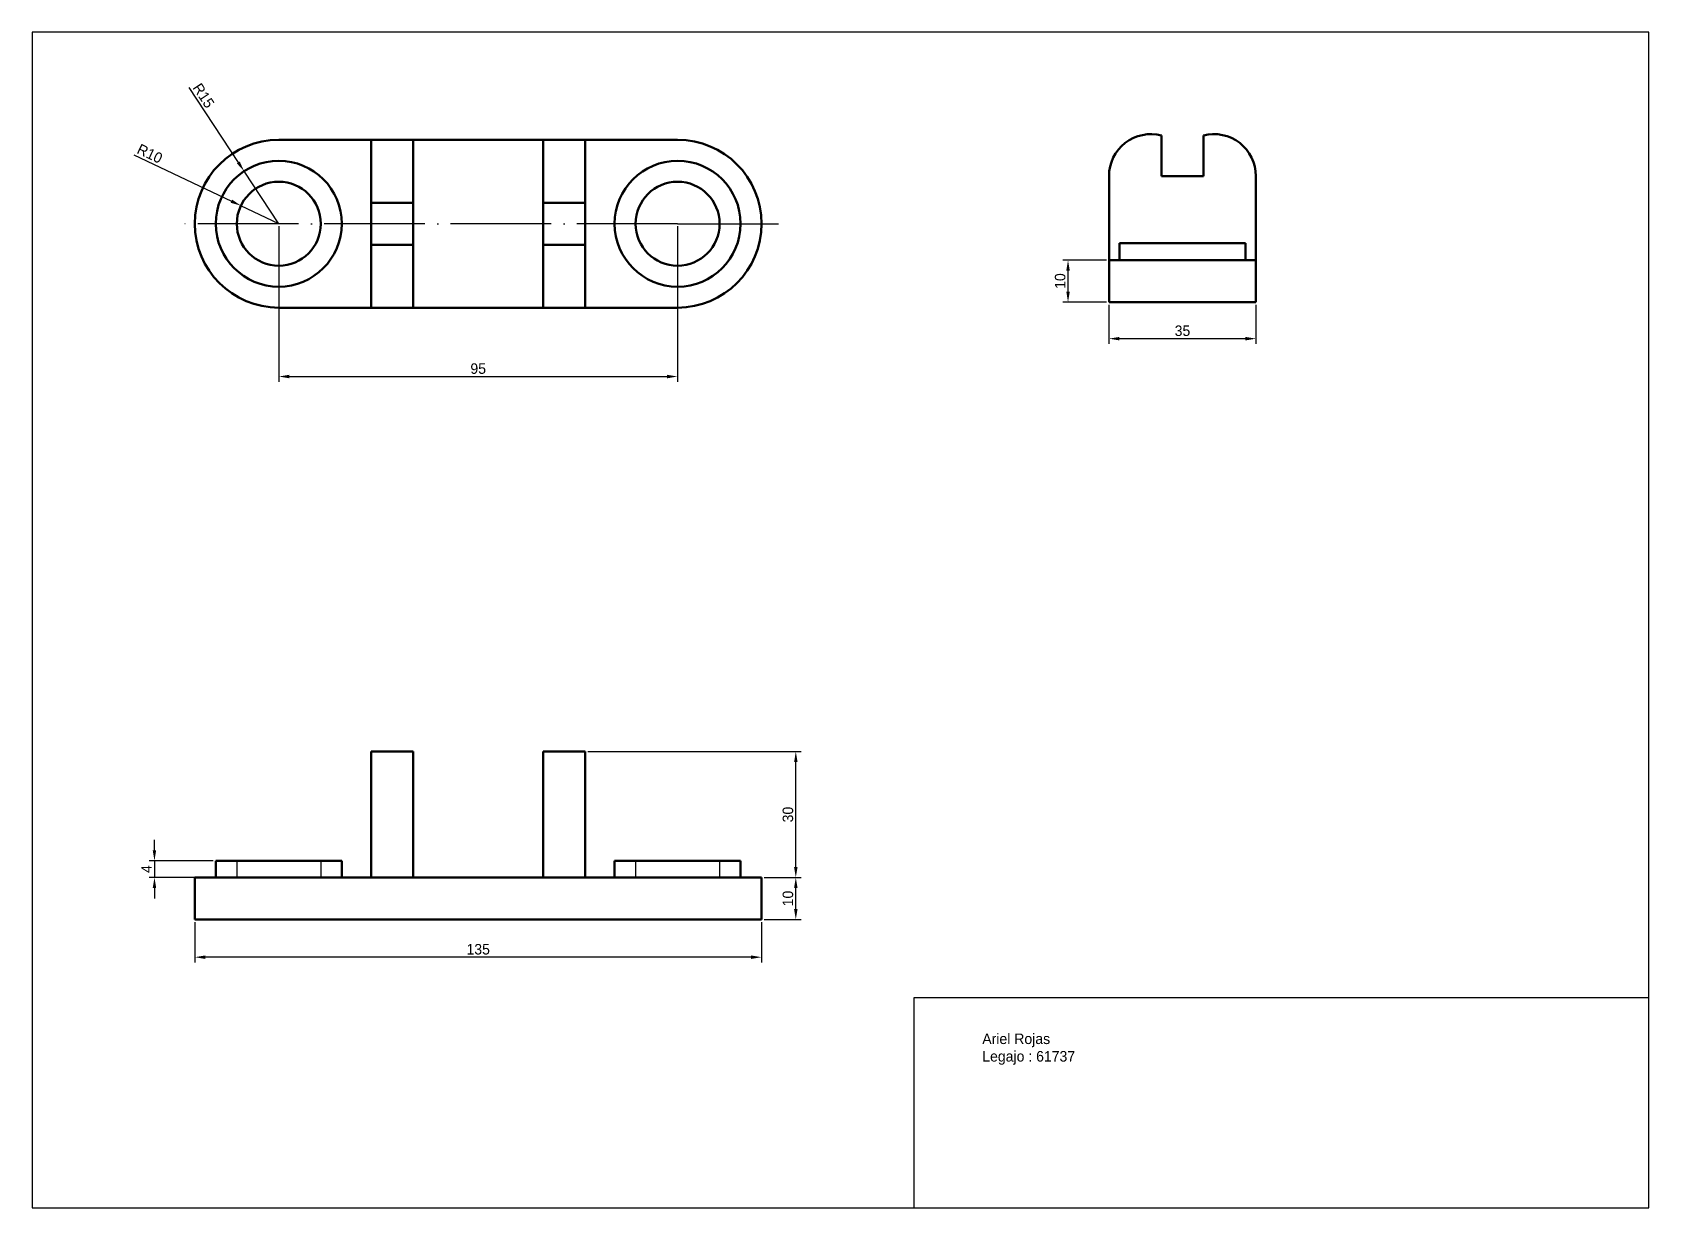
# Model space of a CAD drawing. Header units: millimetres. Extents: x 530 to 915, y 118 to 398.
import ezdxf

# ---------------------------------------------------------------- set-up
doc = ezdxf.new("R2010")
doc.units = ezdxf.units.MM
doc.linetypes.add('ACAD_ISO04W100', pattern=[30, 24, -3, 0, -3])
doc.layers.add('corte', color=3, linetype='ACAD_ISO04W100')
doc.layers.add('gruesa', color=7, linetype='Continuous', lineweight=50)
doc.dimstyles.new('ISO-25', dxfattribs={"dimtxt": 2.5, "dimasz": 2.5, "dimexe": 1.25, "dimexo": 0.625, "dimtad": 1, "dimtxsty": 'Standard', "dimcen": 2.5, "dimadec": 0, "dimazin": 0, "dimtfac": 1, "dimtmove": 0, "dimatfit": 3, "dimfxl": 1, "dimarcsym": 0})

# ---------------------------------------------------------------- blocks, each defined once
blk = doc.blocks.new('*D16')
at = {"color": 0, "lineweight": -2}
for p, q in [((554.46, 368.63), (577.7, 357.57)), ((588.99, 352.2), (579.96, 356.5))]:
    blk.add_line(p, q, dxfattribs=at)
at = {"color": 0}
blk.add_solid([(577.88, 357.95), (577.52, 357.2), (579.96, 356.5)], dxfattribs=at)
at = {"layer": 'Defpoints', "color": 0}
for p in [(579.96, 356.5), (588.99, 352.2)]:
    blk.add_point(p, dxfattribs=at)
at = {"color": 0, "insert": (558.27, 368.89), "char_height": 2.5, "attachment_point": 5, "rotation": 334.5577}
blk.add_mtext('R10', dxfattribs=at)
blk = doc.blocks.new('*D17')
at = {"color": 0, "lineweight": -2}
for p, q in [((567.56, 384.64), (579.34, 366.81)), ((588.99, 352.2), (580.72, 364.72))]:
    blk.add_line(p, q, dxfattribs=at)
at = {"color": 0}
blk.add_solid([(579.69, 367.03), (579, 366.58), (580.72, 364.72)], dxfattribs=at)
at = {"layer": 'Defpoints', "color": 0}
for p in [(580.72, 364.72), (588.99, 352.2)]:
    blk.add_point(p, dxfattribs=at)
at = {"color": 0, "insert": (571.08, 382.72), "char_height": 2.5, "attachment_point": 5, "rotation": 303.446}
blk.add_mtext('R15', dxfattribs=at)
blk = doc.blocks.new('*D18')
at = {"color": 0, "lineweight": -2}
for p, q in [((588.99, 351.58), (588.99, 314.55)), ((683.99, 351.58), (683.99, 314.55)), ((591.49, 315.8), (681.49, 315.8))]:
    blk.add_line(p, q, dxfattribs=at)
at = {"color": 0}
for points in [[(591.49, 316.21), (591.49, 315.38), (588.99, 315.8)], [(681.49, 316.21), (681.49, 315.38), (683.99, 315.8)]]:
    blk.add_solid(points, dxfattribs=at)
at = {"layer": 'Defpoints', "color": 0}
for p in [(588.99, 352.2), (683.99, 352.2), (683.99, 315.8)]:
    blk.add_point(p, dxfattribs=at)
at = {"color": 0, "insert": (636.49, 317.67), "char_height": 2.5, "attachment_point": 5}
blk.add_mtext('95', dxfattribs=at)
blk = doc.blocks.new('*D19')
at = {"color": 0, "lineweight": -2}
for p, q in [((568.99, 185.83), (568.99, 176.22)), ((703.99, 185.83), (703.99, 176.22)), ((701.49, 177.47), (571.49, 177.47))]:
    blk.add_line(p, q, dxfattribs=at)
at = {"color": 0}
for points in [[(571.49, 177.88), (571.49, 177.05), (568.99, 177.47)], [(701.49, 177.88), (701.49, 177.05), (703.99, 177.47)]]:
    blk.add_solid(points, dxfattribs=at)
at = {"layer": 'Defpoints', "color": 0}
for p in [(568.99, 186.45), (703.99, 186.45), (568.99, 177.47)]:
    blk.add_point(p, dxfattribs=at)
at = {"color": 0, "insert": (636.49, 179.34), "char_height": 2.5, "attachment_point": 5}
blk.add_mtext('135', dxfattribs=at)
blk = doc.blocks.new('*D21')
at = {"color": 0, "lineweight": -2}
for p, q in [((704.61, 196.45), (713.39, 196.45)), ((712.14, 188.95), (712.14, 193.95)), ((704.61, 186.45), (713.39, 186.45))]:
    blk.add_line(p, q, dxfattribs=at)
at = {"color": 0}
for points in [[(711.73, 193.95), (712.56, 193.95), (712.14, 196.45)], [(711.73, 188.95), (712.56, 188.95), (712.14, 186.45)]]:
    blk.add_solid(points, dxfattribs=at)
at = {"layer": 'Defpoints', "color": 0}
for p in [(703.99, 196.45), (712.14, 196.45), (703.99, 186.45)]:
    blk.add_point(p, dxfattribs=at)
at = {"color": 0, "insert": (710.27, 191.45), "char_height": 2.5, "attachment_point": 5, "rotation": 90}
blk.add_mtext('10', dxfattribs=at)
blk = doc.blocks.new('*D22')
at = {"color": 0, "lineweight": -2}
for p, q in [((662.61, 226.45), (713.39, 226.45)), ((712.14, 198.95), (712.14, 223.95)), ((704.61, 196.45), (713.39, 196.45))]:
    blk.add_line(p, q, dxfattribs=at)
at = {"color": 0}
for points in [[(711.73, 223.95), (712.56, 223.95), (712.14, 226.45)], [(711.73, 198.95), (712.56, 198.95), (712.14, 196.45)]]:
    blk.add_solid(points, dxfattribs=at)
at = {"layer": 'Defpoints', "color": 0}
for p in [(661.99, 226.45), (712.14, 226.45), (703.99, 196.45)]:
    blk.add_point(p, dxfattribs=at)
at = {"color": 0, "insert": (710.27, 211.45), "char_height": 2.5, "attachment_point": 5, "rotation": 90}
blk.add_mtext('30', dxfattribs=at)
blk = doc.blocks.new('*D23')
at = {"color": 0, "lineweight": -2}
for p, q in [((559.38, 202.95), (559.38, 205.45)), ((573.36, 200.45), (558.13, 200.45)), ((559.38, 200.45), (559.38, 196.45)), ((573.36, 196.45), (558.13, 196.45)), ((559.38, 193.95), (559.38, 191.45))]:
    blk.add_line(p, q, dxfattribs=at)
at = {"color": 0}
for points in [[(558.96, 202.95), (559.79, 202.95), (559.38, 200.45)], [(558.96, 193.95), (559.79, 193.95), (559.38, 196.45)]]:
    blk.add_solid(points, dxfattribs=at)
at = {"layer": 'Defpoints', "color": 0}
for p in [(573.99, 200.45), (559.38, 196.45), (573.99, 196.45)]:
    blk.add_point(p, dxfattribs=at)
at = {"color": 0, "insert": (557.5, 198.45), "char_height": 2.5, "attachment_point": 5, "rotation": 90}
blk.add_mtext('4', dxfattribs=at)
blk = doc.blocks.new('*D24')
at = {"color": 0, "lineweight": -2}
for p, q in [((786.74, 332.91), (786.74, 323.57)), ((821.74, 332.91), (821.74, 323.57)), ((789.24, 324.82), (819.24, 324.82))]:
    blk.add_line(p, q, dxfattribs=at)
at = {"color": 0}
for points in [[(789.24, 325.24), (789.24, 324.4), (786.74, 324.82)], [(819.24, 325.24), (819.24, 324.4), (821.74, 324.82)]]:
    blk.add_solid(points, dxfattribs=at)
at = {"layer": 'Defpoints', "color": 0}
for p in [(786.74, 333.54), (821.74, 333.54), (821.74, 324.82)]:
    blk.add_point(p, dxfattribs=at)
at = {"color": 0, "insert": (804.24, 326.69), "char_height": 2.5, "attachment_point": 5}
blk.add_mtext('35', dxfattribs=at)
blk = doc.blocks.new('*D25')
at = {"color": 0, "lineweight": -2}
for p, q in [((786.12, 343.54), (775.73, 343.54)), ((776.98, 336.04), (776.98, 341.04)), ((786.12, 333.54), (775.73, 333.54))]:
    blk.add_line(p, q, dxfattribs=at)
at = {"color": 0}
for points in [[(776.57, 341.04), (777.4, 341.04), (776.98, 343.54)], [(776.57, 336.04), (777.4, 336.04), (776.98, 333.54)]]:
    blk.add_solid(points, dxfattribs=at)
at = {"layer": 'Defpoints', "color": 0}
for p in [(776.98, 343.54), (786.74, 343.54), (786.74, 333.54)]:
    blk.add_point(p, dxfattribs=at)
at = {"color": 0, "insert": (775.11, 338.54), "char_height": 2.5, "attachment_point": 5, "rotation": 90}
blk.add_mtext('10', dxfattribs=at)

msp = doc.modelspace()

# ---------------------------------------------------------------- linework, layer by layer
for p, q in [((915.286, 397.798), (530.286, 397.798)), ((530.286, 397.798), (530.286, 117.798)), ((915.286, 117.798), (915.286, 397.798)), ((915.286, 167.798), (740.286, 167.798)), ((740.286, 167.798), (740.286, 117.798)), ((915.286, 117.798), (915.286, 167.798)), ((915.286, 117.798), (915.286, 122.798)), ((530.286, 117.798), (915.286, 117.798))]:
    msp.add_line(p, q)
at = {"layer": 'corte'}
for p, q in [((683.988, 352.203), (564.146, 352.203)), ((683.988, 352.203), (709.146, 352.203)), ((578.988, 200.452), (578.988, 196.452)), ((598.988, 200.452), (598.988, 196.452)), ((673.988, 200.452), (673.988, 196.452)), ((693.988, 200.452), (693.988, 196.452))]:
    msp.add_line(p, q, dxfattribs=at)
at = {"layer": 'gruesa'}
for p, q in [((796.741, 373.539), (796.741, 373.539)), ((811.741, 373.539), (811.392, 373.539)), ((811.741, 373.539), (811.741, 373.539)), ((588.988, 372.203), (683.988, 372.203)), ((610.988, 352.203), (610.988, 372.203)), ((610.988, 372.203), (610.988, 372.203)), ((610.988, 372.203), (620.988, 372.203)), ((620.988, 372.203), (620.988, 332.203)), ((620.988, 372.203), (620.988, 357.203)), ((661.988, 372.203), (651.988, 372.203)), ((651.988, 372.203), (651.988, 332.203)), ((661.988, 352.203), (661.988, 372.203)), ((799.241, 373.221), (799.241, 363.539)), ((809.241, 363.539), (809.241, 373.221)), ((786.741, 363.539), (786.741, 333.539)), ((799.241, 363.539), (809.241, 363.539)), ((801.741, 363.539), (809.241, 363.539)), ((806.741, 363.539), (809.241, 363.539)), ((821.741, 333.539), (821.741, 363.539)), ((821.741, 363.539), (821.741, 363.539)), ((620.988, 357.203), (610.988, 357.203)), ((661.988, 357.203), (651.988, 357.203)), ((661.988, 347.203), (661.988, 357.203)), ((610.988, 332.203), (610.988, 352.203)), ((661.988, 332.203), (661.988, 352.203)), ((610.988, 332.203), (610.988, 347.203)), ((610.988, 347.203), (620.988, 347.203)), ((651.988, 347.203), (661.988, 347.203)), ((789.241, 343.539), (789.241, 347.539)), ((789.241, 347.539), (819.241, 347.539)), ((819.241, 347.539), (819.241, 343.539)), ((786.741, 333.539), (786.741, 343.539)), ((786.741, 343.539), (821.741, 343.539)), ((786.741, 343.539), (789.241, 343.539)), ((821.741, 343.539), (821.741, 343.539)), ((683.988, 332.203), (588.988, 332.203)), ((620.988, 332.203), (610.988, 332.203)), ((651.988, 332.203), (661.988, 332.203)), ((786.741, 333.539), (821.741, 333.539)), ((610.988, 226.452), (610.988, 196.452)), ((620.988, 226.452), (610.988, 226.452)), ((620.988, 196.452), (620.988, 226.452)), ((651.988, 226.452), (651.988, 196.452)), ((661.988, 226.452), (651.988, 226.452)), ((661.988, 196.452), (661.988, 226.452)), ((573.988, 200.452), (603.988, 200.452)), ((573.988, 200.452), (573.988, 196.452)), ((603.988, 200.452), (603.988, 196.452)), ((698.988, 200.452), (668.988, 200.452)), ((668.988, 200.452), (668.988, 196.452)), ((698.988, 200.452), (698.988, 196.452)), ((703.988, 196.452), (568.988, 196.452)), ((568.988, 196.452), (568.988, 186.452)), ((610.988, 196.452), (620.988, 196.452)), ((651.988, 196.452), (661.988, 196.452)), ((703.988, 186.452), (703.988, 196.452)), ((568.988, 186.452), (703.988, 186.452))]:
    msp.add_line(p, q, dxfattribs=at)
for centre, radius in [((588.988, 352.203), 15), ((683.988, 352.203), 15), ((588.988, 352.203), 10), ((683.988, 352.203), 10)]:
    msp.add_circle(centre, radius, dxfattribs=at)
for centre, radius, start, end in [((796.741, 363.539), 10, 75.52249, 180), ((811.741, 363.539), 10, 0, 104.47751), ((588.988, 352.203), 20, 90, 270), ((683.988, 352.203), 20, 270, 90)]:
    msp.add_arc(centre, radius, start, end, dxfattribs=at)

# ---------------------------------------------------------------- texts
at = {"insert": (756.557, 159.277), "char_height": 2.5, "width": 98.98333, "attachment_point": 1}
msp.add_mtext('Ariel Rojas \\PLegajo : 61737', dxfattribs=at)

# ---------------------------------------------------------------- dimensions: what is measured, and where the dimension line sits
for mpoint, picture, middle in [((580.721, 364.719), '*D17', (569.515, 381.684)), ((579.958, 356.499), '*D16', (557.466, 367.2))]:
    dim = msp.add_radius_dim(center=(588.988, 352.203), mpoint=mpoint, dimstyle='ISO-25')
    dim.commit()
    dim.dimension.update_dxf_attribs({"geometry": picture, "text_midpoint": middle, "dimtype": 164})
dim = msp.add_aligned_dim(p1=(588.988, 352.203), p2=(683.988, 352.203), distance=-36.408, dimstyle='ISO-25')
dim.commit()
dim.dimension.update_dxf_attribs({"geometry": '*D18', "text_midpoint": (636.488, 317.67)})
for base, p1, p2, angle, picture, middle in [((776.983, 343.539), (786.741, 333.539), (786.741, 343.539), 90, '*D25', (775.108, 338.539)), ((712.142, 226.452), (703.988, 196.452), (661.988, 226.452), 270, '*D22', (710.267, 211.452)), ((559.375, 196.452), (573.988, 200.452), (573.988, 196.452), 90, '*D23', (557.5, 198.452)), ((712.142, 196.452), (703.988, 186.452), (703.988, 196.452), 270, '*D21', (710.267, 191.452))]:
    dim = msp.add_linear_dim(base=base, p1=p1, p2=p2, angle=angle, dimstyle='ISO-25')
    dim.commit()
    dim.dimension.update_dxf_attribs({"geometry": picture, "text_midpoint": middle})
for base, p1, p2, picture, middle in [((821.741, 324.819), (786.741, 333.539), (821.741, 333.539), '*D24', (804.241, 326.694)), ((568.988, 177.467), (703.988, 186.452), (568.988, 186.452), '*D19', (636.488, 179.342))]:
    dim = msp.add_linear_dim(base=base, p1=p1, p2=p2, dimstyle='ISO-25')
    dim.commit()
    dim.dimension.update_dxf_attribs({"geometry": picture, "text_midpoint": middle})

doc.saveas('drawing.dxf')
